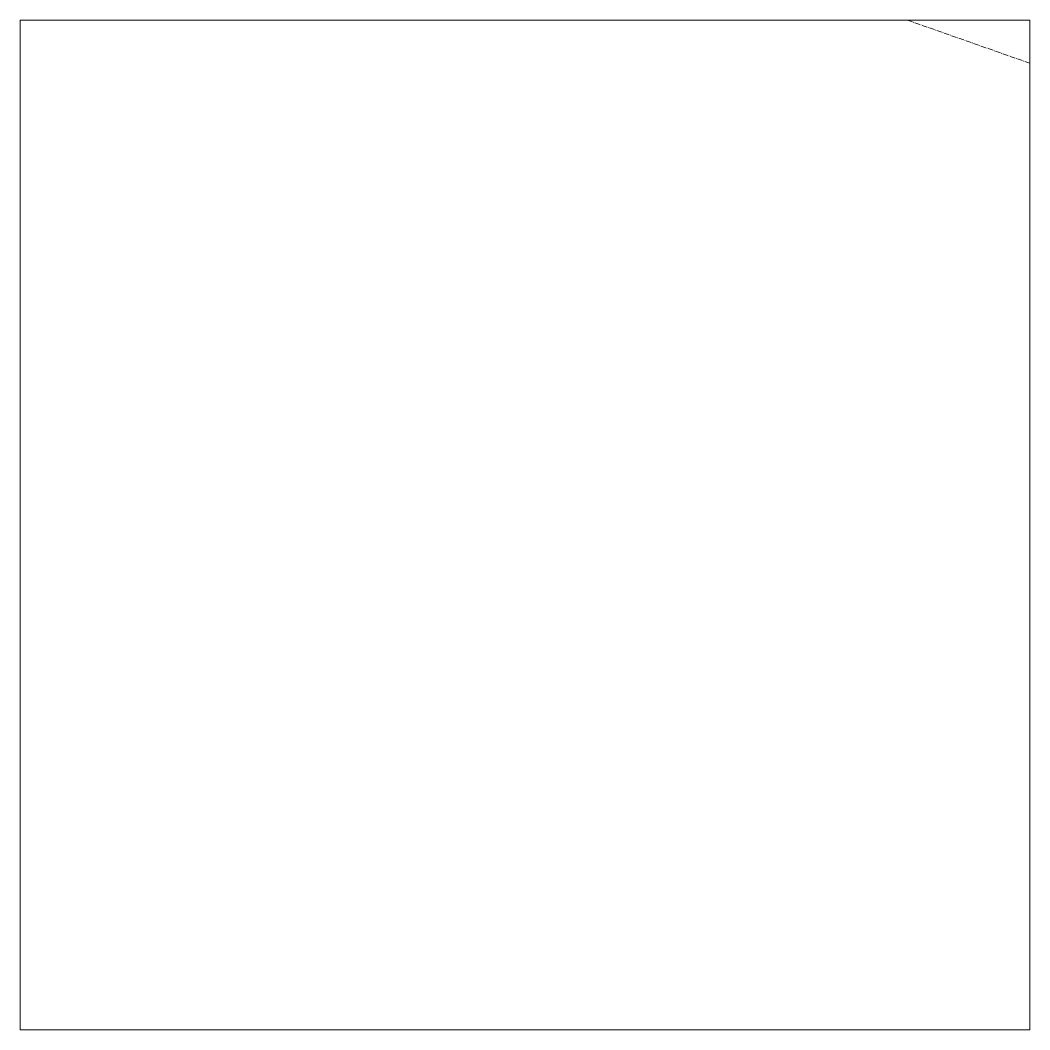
# Model space of a CAD drawing. Header units: metres. Extents: x 366000 to 367000, y 1838000 to 1839000.
import ezdxf

# ---------------------------------------------------------------- set-up
doc = ezdxf.new("R2010")
doc.units = ezdxf.units.M
doc.linetypes.add('DOT_DASHED', pattern=[7.7, 5, -1.2, 0.3, -1.2])
doc.layers.add('22', color=7, linetype='DOT_DASHED', lineweight=13)
doc.layers.add('63', color=7, linetype='Continuous', lineweight=13)

msp = doc.modelspace()

# ---------------------------------------------------------------- linework, layer by layer
at = {"layer": '22'}
msp.add_line((366878.95, 1839000), (367000, 1838957.34), dxfattribs=at)
at = {"layer": '63'}
for q in [(366000, 1839000), (367000, 1838000)]:
    msp.add_line((366000, 1838000), q, dxfattribs=at)
for points in [[(366000, 1839000), (366878.95, 1839000), (367000, 1839000)], [(367000, 1838000), (367000, 1838957.34), (367000, 1839000)]]:
    msp.add_lwpolyline(points, dxfattribs=at)

doc.saveas('drawing.dxf')
